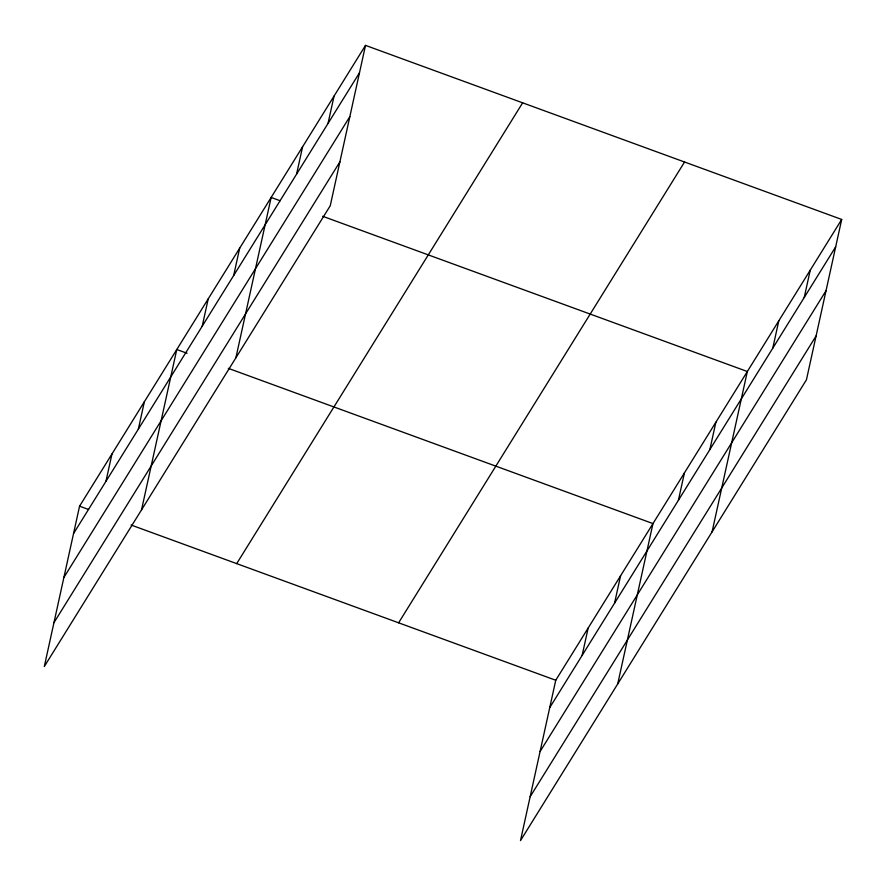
<?xml version="1.0" encoding="UTF-8"?>
<svg xmlns="http://www.w3.org/2000/svg" width="886" height="886" viewBox="0 0 886 886"><rect width="100%" height="100%" fill="white"/><g stroke="black" fill="none" stroke-linecap="round" stroke-linejoin="round"><path stroke-width="1.33" d="M365.508 45.385L79.563 506.183L44.3 666.549L330.245 205.751L365.508 45.385L841.7 219.451L806.437 379.817L520.492 840.615L555.755 680.249L841.7 219.451M105.943 481.342L111.968 453.964M138.349 429.123L144.374 401.735M141.527 509.882L176.779 349.516L187.09 353.281M202.218 326.203L208.232 298.826M233.671 275.513L239.685 248.135M235.886 357.811L271.149 197.445L280.164 200.745M296.577 174.143L302.602 146.755M328.03 123.453L334.055 96.076M582.135 655.407L588.16 628.03M614.552 603.189L620.565 575.8M617.719 683.948L652.971 523.582L228.3 368.343M678.41 500.269L684.424 472.891M709.863 449.579L715.888 422.201M712.078 531.877L747.341 371.511L322.67 216.284M772.769 348.209L778.794 320.821M804.222 297.519L810.247 270.141M73.538 533.571L359.483 72.763M63.892 577.45L349.837 116.653M53.946 622.67L339.892 161.861M236.706 563.629L522.651 102.82M398.611 622.814L684.557 162.005M549.73 707.637L835.675 246.829M540.083 751.516L826.029 290.719M530.138 796.735L816.095 335.927M79.563 506.183L88.578 509.483M131.084 525.021L555.755 680.249"/></g></svg>
